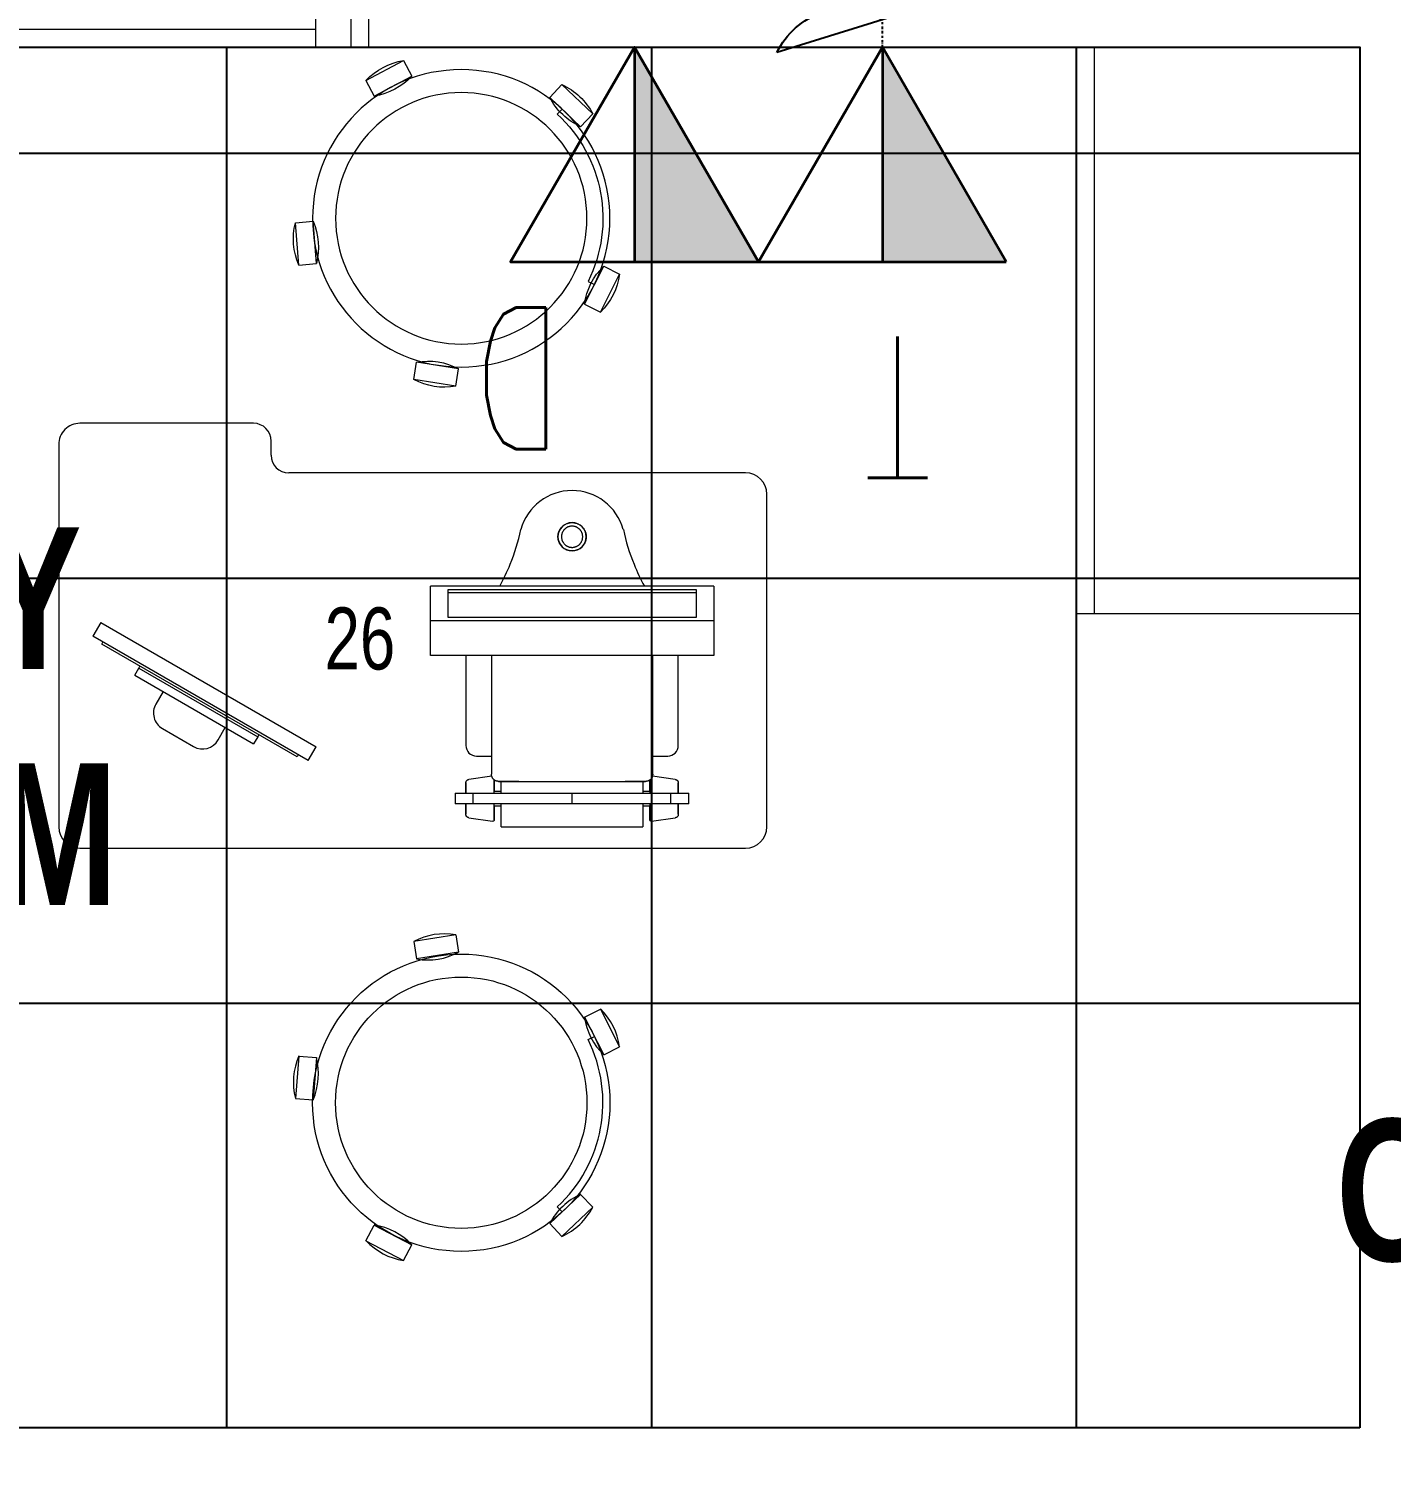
# Model space of a CAD drawing. Extents: x -560814 to 57327, y -29287 to 19916.
# Drawn here: x 18396 to 20320, y -4810 to -2784 of the extents above; entities that cross this region are included whole.
import ezdxf

# ---------------------------------------------------------------- set-up
doc = ezdxf.new("R2010")
doc.units = 0
doc.header["$LTSCALE"] = 0.25
doc.linetypes.add('DASHDOT', pattern=[25.4, 12.7, -6.35, 0, -6.35])
for name, color, linetype in [('0 @ 50', 7, 'Continuous'), ('01-First Floor$0$FALSE CEILING', 251, 'Continuous'), ('T-WIRE', 140, 'Continuous')]:
    doc.layers.add(name, color=color, linetype=linetype)
for name, color, linetype, lineweight in [('01-First Floor$0$72_EGR_BASE_TEXT', 252, 'Continuous', 5), ('01-First Floor$0$72_EGR_EQP_TAG', 142, 'Continuous', 5), ('01-First Floor$0$Aluminum', 251, 'Continuous', 5), ('01-First Floor$0$LOADING', 253, 'Continuous', 5), ('01-First Floor$0$TME-MEDICAL EQUIPMENT', 42, 'Continuous', 13), ('01-First Floor$0$Walls', 251, 'Continuous', 5), ('E-LITE-CLNG-CNDT', 6, 'DASHDOT', 35), ('T-DATA-CLNG-COND', 51, 'DASHDOT', 25), ('T-DATA-DEVC-TYPE', 2, 'Continuous', 25), ('T-DATA-WALL @ 100', 33, 'Continuous', 35)]:
    doc.layers.add(name, color=color, linetype=linetype, lineweight=lineweight)
doc.styles.add('01-First Floor$0$X3G_ENTITY_257CFD', font='swisscl.ttf', dxfattribs={"height": 200})
doc.styles.add('01-First Floor$0$X3G_ENTITY_9EC9', font='swisscl.ttf', dxfattribs={"height": 0.2})
doc.styles.add('DC_SIMPLEX', font='SIMPLEX.shx', dxfattribs={"width": 0.7})

# ---------------------------------------------------------------- blocks, each defined once
blk = doc.blocks.new('*U17')
blk.add_hatch(color=254).paths.add_polyline_path([(1.75, 3.031), (0, 3.031), (0, 0)])
blk.add_line((0, 0), (0, 3.031))
blk.add_lwpolyline([(1.75, 3.031), (0, 0), (-1.75, 3.031)], close=True)
at = {"layer": 'T-DATA-DEVC-TYPE', "style": 'DC_SIMPLEX', "width": 0.7, "flags": 8}
blk.add_attdef('DC_TYPE', (2.682, 5.634), '', height=2, rotation=360, dxfattribs=at)
blk = doc.blocks.new('*U16')
blk.add_hatch(color=254).paths.add_polyline_path([(1.75, 3.031), (0, 3.031), (0, 0)])
blk.add_line((0, 0), (0, 3.031))
blk.add_lwpolyline([(1.75, 3.031), (0, 0), (-1.75, 3.031)], close=True)
at = {"layer": 'T-DATA-DEVC-TYPE', "style": 'DC_SIMPLEX', "width": 0.7, "flags": 8}
blk.add_attdef('DC_TYPE', (2.682, 5.634), '', height=2, rotation=360, dxfattribs=at)
blk = doc.blocks.new('01-First Floor$0$ME18017-P')
at = {"layer": '01-First Floor$0$LOADING'}
for p, q in [((0.94, 0.53), (0, 0.53)), ((-0.03, 0.5), (-0.03, 0.03)), ((0.1327, 0.492), (0.0993, 0.4871)), ((0.345, 0.5), (0.145, 0.5)), ((0.145, 0.4675), (0.145, 0.5)), ((0.345, 0.5), (0.345, 0.4675)), ((0.3907, 0.4871), (0.3573, 0.492)), ((0.97, -0.04), (0.97, 0.5)), ((0.0801, 0.4675), (0.0801, 0.4525)), ((0.0801, 0.4675), (0.1055, 0.4675)), ((0.1055, 0.4675), (0.245, 0.4675)), ((0.1055, 0.4675), (0.1055, 0.4525)), ((0.145, 0.47), (0.135, 0.47)), ((0.245, 0.4675), (0.3845, 0.4675)), ((0.245, 0.4675), (0.245, 0.4525)), ((0.355, 0.47), (0.345, 0.47)), ((0.3845, 0.4675), (0.4099, 0.4675)), ((0.3845, 0.4675), (0.3845, 0.4525)), ((0.4099, 0.4525), (0.4099, 0.4675)), ((0.1055, 0.4525), (0.0801, 0.4525)), ((0.245, 0.4525), (0.1055, 0.4525)), ((0.135, 0.45), (0.145, 0.45)), ((0.145, 0.4357), (0.145, 0.4525)), ((0.3845, 0.4525), (0.245, 0.4525)), ((0.345, 0.4525), (0.345, 0.4357)), ((0.345, 0.45), (0.355, 0.45)), ((0.4099, 0.4525), (0.3845, 0.4525)), ((0.0993, 0.4329), (0.1316, 0.4281)), ((0.1312, 0.4257), (0.1312, 0.2579)), ((0.17, 0.4357), (0.17, 0.4358)), ((0.32, 0.4357), (0.32, 0.4358)), ((0.3584, 0.4281), (0.3907, 0.4329)), ((0.3588, 0.2579), (0.3588, 0.4257)), ((0.6176, 0.4063), (0.6065, 0.387)), ((0.6176, 0.4063), (0.9216, 0.2308)), ((0.095, 0.385), (0.095, 0.2579)), ((0.1312, 0.4), (0.11, 0.4)), ((0.38, 0.4), (0.3588, 0.4)), ((0.395, 0.2579), (0.395, 0.385)), ((0.9105, 0.2115), (0.6065, 0.387)), ((0.6317, 0.3982), (0.6333, 0.4009)), ((0.6333, 0.4009), (0.9091, 0.2417)), ((0.8235, 0.3611), (0.7795, 0.3865)), ((0.6872, 0.3698), (0.689, 0.3729)), ((0.689, 0.3729), (0.6947, 0.3828)), ((0.857, 0.2759), (0.689, 0.3729)), ((0.8627, 0.2858), (0.6947, 0.3828)), ((0.7448, 0.3772), (0.7347, 0.3597)), ((0.8227, 0.3089), (0.8328, 0.3264)), ((0.8627, 0.2858), (0.857, 0.2759)), ((0.857, 0.2759), (0.8552, 0.2728)), ((0.045, 0.2086), (0.045, 0.2579)), ((0.045, 0.2579), (0.445, 0.2579)), ((0.445, 0.2579), (0.445, 0.2086)), ((0.9091, 0.2417), (0.9075, 0.2389)), ((0.9105, 0.2115), (0.9216, 0.2308)), ((0.045, 0.1602), (0.045, 0.2086)), ((0.445, 0.2086), (0.045, 0.2086)), ((0.07, 0.1645), (0.07, 0.2043)), ((0.07, 0.2043), (0.42, 0.2043)), ((0.42, 0.2043), (0.42, 0.1645)), ((0.445, 0.2086), (0.445, 0.1602)), ((0.07, 0.1694), (0.42, 0.1694)), ((0.42, 0.1645), (0.07, 0.1645)), ((0.045, 0.1602), (0.445, 0.1602)), ((0, 0), (0.645, 0)), ((0.67, -0.025), (0.67, -0.045)), ((0.695, -0.07), (0.94, -0.07))]:
    blk.add_line(p, q, dxfattribs=at)
at = {"layer": '01-First Floor$0$LOADING', "flags": 128}
for points in [[(0.095, 0.4822), (0.095, 0.4824), (0.095, 0.4826), (0.095, 0.4828), (0.0951, 0.483), (0.0951, 0.4832), (0.0951, 0.4833), (0.0952, 0.4835), (0.0953, 0.4837), (0.0953, 0.4839), (0.0954, 0.4841), (0.0955, 0.4843), (0.0956, 0.4845), (0.0957, 0.4846), (0.0958, 0.4848), (0.0959, 0.485), (0.096, 0.4851), (0.0961, 0.4853), (0.0962, 0.4855), (0.0964, 0.4856), (0.0965, 0.4857), (0.0967, 0.4859), (0.0968, 0.486), (0.097, 0.4861), (0.0971, 0.4863), (0.0973, 0.4864), (0.0975, 0.4865), (0.0976, 0.4866), (0.0978, 0.4867), (0.098, 0.4867), (0.0982, 0.4868), (0.0984, 0.4869), (0.0986, 0.4869), (0.0988, 0.487), (0.099, 0.487), (0.0992, 0.4871), (0.0993, 0.4871)], [(0.1327, 0.492), (0.1328, 0.492), (0.1329, 0.4921), (0.1329, 0.4921), (0.133, 0.4921), (0.1331, 0.4921), (0.1332, 0.4921), (0.1333, 0.492), (0.1333, 0.492), (0.1334, 0.492), (0.1335, 0.492), (0.1336, 0.492), (0.1337, 0.4919), (0.1337, 0.4919), (0.1338, 0.4919), (0.1339, 0.4919), (0.1339, 0.4918), (0.134, 0.4918), (0.1341, 0.4917), (0.1342, 0.4917), (0.1342, 0.4916), (0.1343, 0.4916), (0.1343, 0.4915), (0.1344, 0.4915), (0.1345, 0.4914), (0.1345, 0.4914), (0.1346, 0.4913), (0.1346, 0.4913), (0.1347, 0.4912), (0.1347, 0.4911), (0.1347, 0.491), (0.1348, 0.491), (0.1348, 0.4909), (0.1348, 0.4908), (0.1349, 0.4908), (0.1349, 0.4907), (0.1349, 0.4906), (0.1349, 0.4905), (0.135, 0.4905), (0.135, 0.4904), (0.135, 0.4903), (0.135, 0.4902), (0.135, 0.4901), (0.135, 0.4901)], [(0.135, 0.4675), (0.135, 0.4683), (0.135, 0.4695), (0.135, 0.4706), (0.135, 0.4717), (0.135, 0.4728), (0.135, 0.4739), (0.135, 0.4749), (0.135, 0.476), (0.135, 0.477), (0.135, 0.478), (0.135, 0.4789), (0.135, 0.4798), (0.135, 0.4807), (0.135, 0.4816), (0.135, 0.4824), (0.135, 0.4832), (0.135, 0.4839), (0.135, 0.4846), (0.135, 0.4853), (0.135, 0.4859), (0.135, 0.4865), (0.135, 0.4871), (0.135, 0.4876), (0.135, 0.488), (0.135, 0.4884), (0.135, 0.4888), (0.135, 0.4891), (0.135, 0.4894), (0.135, 0.4896), (0.135, 0.4898), (0.135, 0.4899), (0.135, 0.49), (0.135, 0.4901), (0.135, 0.4901)], [(0.135, 0.4901), (0.135, 0.49), (0.135, 0.49), (0.135, 0.4898), (0.135, 0.4897), (0.135, 0.4895), (0.135, 0.4892), (0.135, 0.4889), (0.135, 0.4885), (0.135, 0.4881), (0.135, 0.4877), (0.135, 0.4872), (0.135, 0.4867), (0.135, 0.4861), (0.135, 0.4855), (0.135, 0.4848), (0.135, 0.4841), (0.135, 0.4834), (0.135, 0.4826), (0.135, 0.4818), (0.135, 0.4809), (0.135, 0.4801), (0.135, 0.4792), (0.135, 0.4782), (0.135, 0.4772), (0.135, 0.4762), (0.135, 0.4752), (0.135, 0.4742), (0.135, 0.4731), (0.135, 0.472), (0.135, 0.4709), (0.135, 0.47)], [(0.355, 0.4901), (0.355, 0.4901), (0.355, 0.4902), (0.355, 0.4903), (0.355, 0.4904), (0.355, 0.4905), (0.3551, 0.4905), (0.3551, 0.4906), (0.3551, 0.4907), (0.3551, 0.4908), (0.3552, 0.4908), (0.3552, 0.4909), (0.3552, 0.491), (0.3553, 0.4911), (0.3553, 0.4911), (0.3553, 0.4912), (0.3554, 0.4913), (0.3554, 0.4913), (0.3555, 0.4914), (0.3556, 0.4914), (0.3556, 0.4915), (0.3557, 0.4915), (0.3557, 0.4916), (0.3558, 0.4917), (0.3559, 0.4917), (0.3559, 0.4917), (0.356, 0.4918), (0.3561, 0.4918), (0.3561, 0.4919), (0.3562, 0.4919), (0.3563, 0.4919), (0.3564, 0.492), (0.3564, 0.492), (0.3565, 0.492), (0.3566, 0.492), (0.3567, 0.492), (0.3567, 0.492), (0.3568, 0.4921), (0.3569, 0.4921), (0.357, 0.4921), (0.3571, 0.4921), (0.3571, 0.4921), (0.3572, 0.492), (0.3573, 0.492)], [(0.355, 0.47), (0.355, 0.4706), (0.355, 0.4717), (0.355, 0.4728), (0.355, 0.4739), (0.355, 0.4749), (0.355, 0.476), (0.355, 0.477), (0.355, 0.478), (0.355, 0.4789), (0.355, 0.4798), (0.355, 0.4807), (0.355, 0.4816), (0.355, 0.4824), (0.355, 0.4832), (0.355, 0.4839), (0.355, 0.4846), (0.355, 0.4853), (0.355, 0.4859), (0.355, 0.4865), (0.355, 0.4871), (0.355, 0.4876), (0.355, 0.488), (0.355, 0.4884), (0.355, 0.4888), (0.355, 0.4891), (0.355, 0.4894), (0.355, 0.4896), (0.355, 0.4898), (0.355, 0.4899), (0.355, 0.49), (0.355, 0.4901), (0.355, 0.4901)], [(0.355, 0.4901), (0.355, 0.49), (0.355, 0.49), (0.355, 0.4898), (0.355, 0.4897), (0.355, 0.4895), (0.355, 0.4892), (0.355, 0.4889), (0.355, 0.4885), (0.355, 0.4881), (0.355, 0.4877), (0.355, 0.4872), (0.355, 0.4867), (0.355, 0.4861), (0.355, 0.4855), (0.355, 0.4848), (0.355, 0.4841), (0.355, 0.4834), (0.355, 0.4826), (0.355, 0.4818), (0.355, 0.4809), (0.355, 0.4801), (0.355, 0.4792), (0.355, 0.4782), (0.355, 0.4772), (0.355, 0.4762), (0.355, 0.4752), (0.355, 0.4742), (0.355, 0.4731), (0.355, 0.472), (0.355, 0.4709), (0.355, 0.4698), (0.355, 0.4686), (0.355, 0.4675)], [(0.3907, 0.4871), (0.3909, 0.4871), (0.3911, 0.487), (0.3913, 0.487), (0.3915, 0.4869), (0.3917, 0.4869), (0.3919, 0.4868), (0.3921, 0.4867), (0.3922, 0.4866), (0.3924, 0.4865), (0.3926, 0.4864), (0.3928, 0.4863), (0.3929, 0.4862), (0.3931, 0.4861), (0.3932, 0.486), (0.3934, 0.4858), (0.3935, 0.4857), (0.3937, 0.4855), (0.3938, 0.4854), (0.3939, 0.4852), (0.3941, 0.4851), (0.3942, 0.4849), (0.3943, 0.4847), (0.3944, 0.4846), (0.3945, 0.4844), (0.3946, 0.4842), (0.3946, 0.484), (0.3947, 0.4838), (0.3948, 0.4837), (0.3948, 0.4835), (0.3949, 0.4833), (0.3949, 0.4831), (0.3949, 0.4829), (0.395, 0.4827), (0.395, 0.4825), (0.395, 0.4823), (0.395, 0.4822)], [(0.095, 0.4675), (0.095, 0.4678), (0.095, 0.4686), (0.095, 0.4694), (0.095, 0.4702), (0.095, 0.471), (0.095, 0.4718), (0.095, 0.4725), (0.095, 0.4732), (0.095, 0.4739), (0.095, 0.4746), (0.095, 0.4753), (0.095, 0.4759), (0.095, 0.4765), (0.095, 0.4771), (0.095, 0.4776), (0.095, 0.4782), (0.095, 0.4786), (0.095, 0.4791), (0.095, 0.4795), (0.095, 0.4799), (0.095, 0.4803), (0.095, 0.4807), (0.095, 0.481), (0.095, 0.4812), (0.095, 0.4815), (0.095, 0.4817), (0.095, 0.4818), (0.095, 0.482), (0.095, 0.4821), (0.095, 0.4821), (0.095, 0.4822), (0.095, 0.4822)], [(0.095, 0.4822), (0.095, 0.4821), (0.095, 0.4821), (0.095, 0.482), (0.095, 0.4819), (0.095, 0.4817), (0.095, 0.4815), (0.095, 0.4813), (0.095, 0.481), (0.095, 0.4807), (0.095, 0.4804), (0.095, 0.48), (0.095, 0.4797), (0.095, 0.4792), (0.095, 0.4788), (0.095, 0.4783), (0.095, 0.4778), (0.095, 0.4772), (0.095, 0.4767), (0.095, 0.4761), (0.095, 0.4754), (0.095, 0.4748), (0.095, 0.4741), (0.095, 0.4734), (0.095, 0.4727), (0.095, 0.472), (0.095, 0.4712), (0.095, 0.4704), (0.095, 0.4697), (0.095, 0.4688), (0.095, 0.468), (0.095, 0.4675)], [(0.395, 0.4675), (0.395, 0.4678), (0.395, 0.4686), (0.395, 0.4694), (0.395, 0.4702), (0.395, 0.471), (0.395, 0.4718), (0.395, 0.4725), (0.395, 0.4732), (0.395, 0.4739), (0.395, 0.4746), (0.395, 0.4753), (0.395, 0.4759), (0.395, 0.4765), (0.395, 0.4771), (0.395, 0.4776), (0.395, 0.4782), (0.395, 0.4786), (0.395, 0.4791), (0.395, 0.4795), (0.395, 0.4799), (0.395, 0.4803), (0.395, 0.4807), (0.395, 0.481), (0.395, 0.4812), (0.395, 0.4815), (0.395, 0.4817), (0.395, 0.4818), (0.395, 0.482), (0.395, 0.4821), (0.395, 0.4821), (0.395, 0.4822), (0.395, 0.4822)], [(0.395, 0.4822), (0.395, 0.4821), (0.395, 0.4821), (0.395, 0.482), (0.395, 0.4819), (0.395, 0.4817), (0.395, 0.4815), (0.395, 0.4813), (0.395, 0.481), (0.395, 0.4807), (0.395, 0.4804), (0.395, 0.48), (0.395, 0.4797), (0.395, 0.4792), (0.395, 0.4788), (0.395, 0.4783), (0.395, 0.4778), (0.395, 0.4772), (0.395, 0.4767), (0.395, 0.4761), (0.395, 0.4754), (0.395, 0.4748), (0.395, 0.4741), (0.395, 0.4734), (0.395, 0.4727), (0.395, 0.472), (0.395, 0.4712), (0.395, 0.4704), (0.395, 0.4697), (0.395, 0.4688), (0.395, 0.468), (0.395, 0.4675)], [(0.095, 0.4525), (0.095, 0.4522), (0.095, 0.4514), (0.095, 0.4506), (0.095, 0.4498), (0.095, 0.449), (0.095, 0.4482), (0.095, 0.4475), (0.095, 0.4468), (0.095, 0.4461), (0.095, 0.4454), (0.095, 0.4447), (0.095, 0.4441), (0.095, 0.4435), (0.095, 0.4429), (0.095, 0.4424), (0.095, 0.4418), (0.095, 0.4414), (0.095, 0.4409), (0.095, 0.4405), (0.095, 0.4401), (0.095, 0.4397), (0.095, 0.4393), (0.095, 0.439), (0.095, 0.4388), (0.095, 0.4385), (0.095, 0.4383), (0.095, 0.4382), (0.095, 0.438), (0.095, 0.4379), (0.095, 0.4379), (0.095, 0.4378), (0.095, 0.4378)], [(0.095, 0.4378), (0.095, 0.4379), (0.095, 0.4379), (0.095, 0.438), (0.095, 0.4381), (0.095, 0.4383), (0.095, 0.4385), (0.095, 0.4387), (0.095, 0.439), (0.095, 0.4393), (0.095, 0.4396), (0.095, 0.44), (0.095, 0.4403), (0.095, 0.4408), (0.095, 0.4412), (0.095, 0.4417), (0.095, 0.4422), (0.095, 0.4428), (0.095, 0.4433), (0.095, 0.4439), (0.095, 0.4446), (0.095, 0.4452), (0.095, 0.4459), (0.095, 0.4466), (0.095, 0.4473), (0.095, 0.448), (0.095, 0.4488), (0.095, 0.4496), (0.095, 0.4503), (0.095, 0.4512), (0.095, 0.452), (0.095, 0.4525)], [(0.135, 0.4335), (0.135, 0.4339), (0.135, 0.4345), (0.135, 0.4352), (0.135, 0.4359), (0.135, 0.4366), (0.135, 0.4374), (0.135, 0.4382), (0.135, 0.4391), (0.135, 0.4399), (0.135, 0.4408), (0.135, 0.4418), (0.135, 0.4428), (0.135, 0.4438), (0.135, 0.4448), (0.135, 0.4458), (0.135, 0.4469), (0.135, 0.448), (0.135, 0.4491), (0.135, 0.4502), (0.135, 0.4514), (0.135, 0.4525)], [(0.135, 0.45), (0.135, 0.4494), (0.135, 0.4483), (0.135, 0.4472), (0.135, 0.4461), (0.135, 0.4451), (0.135, 0.444), (0.135, 0.443), (0.135, 0.442), (0.135, 0.4411), (0.135, 0.4402), (0.135, 0.4393), (0.135, 0.4384), (0.135, 0.4376), (0.135, 0.4368), (0.135, 0.4361), (0.135, 0.4354), (0.135, 0.4347), (0.135, 0.4341), (0.135, 0.4335)], [(0.355, 0.4525), (0.355, 0.4517), (0.355, 0.4505), (0.355, 0.4494), (0.355, 0.4483), (0.355, 0.4472), (0.355, 0.4461), (0.355, 0.4451), (0.355, 0.444), (0.355, 0.443), (0.355, 0.442), (0.355, 0.4411), (0.355, 0.4402), (0.355, 0.4393), (0.355, 0.4384), (0.355, 0.4376), (0.355, 0.4368), (0.355, 0.4361), (0.355, 0.4354), (0.355, 0.4347), (0.355, 0.4341), (0.355, 0.4335)], [(0.355, 0.4335), (0.355, 0.4339), (0.355, 0.4345), (0.355, 0.4352), (0.355, 0.4359), (0.355, 0.4366), (0.355, 0.4374), (0.355, 0.4382), (0.355, 0.4391), (0.355, 0.4399), (0.355, 0.4408), (0.355, 0.4418), (0.355, 0.4428), (0.355, 0.4438), (0.355, 0.4448), (0.355, 0.4458), (0.355, 0.4469), (0.355, 0.448), (0.355, 0.4491), (0.355, 0.45)], [(0.395, 0.4525), (0.395, 0.4522), (0.395, 0.4514), (0.395, 0.4506), (0.395, 0.4498), (0.395, 0.449), (0.395, 0.4482), (0.395, 0.4475), (0.395, 0.4468), (0.395, 0.4461), (0.395, 0.4454), (0.395, 0.4447), (0.395, 0.4441), (0.395, 0.4435), (0.395, 0.4429), (0.395, 0.4424), (0.395, 0.4418), (0.395, 0.4414), (0.395, 0.4409), (0.395, 0.4405), (0.395, 0.4401), (0.395, 0.4397), (0.395, 0.4393), (0.395, 0.439), (0.395, 0.4388), (0.395, 0.4385), (0.395, 0.4383), (0.395, 0.4382), (0.395, 0.438), (0.395, 0.4379), (0.395, 0.4379), (0.395, 0.4378), (0.395, 0.4378)], [(0.395, 0.4378), (0.395, 0.4379), (0.395, 0.4379), (0.395, 0.438), (0.395, 0.4381), (0.395, 0.4383), (0.395, 0.4385), (0.395, 0.4387), (0.395, 0.439), (0.395, 0.4393), (0.395, 0.4396), (0.395, 0.44), (0.395, 0.4403), (0.395, 0.4408), (0.395, 0.4412), (0.395, 0.4417), (0.395, 0.4422), (0.395, 0.4428), (0.395, 0.4433), (0.395, 0.4439), (0.395, 0.4446), (0.395, 0.4452), (0.395, 0.4459), (0.395, 0.4466), (0.395, 0.4473), (0.395, 0.448), (0.395, 0.4488), (0.395, 0.4496), (0.395, 0.4503), (0.395, 0.4512), (0.395, 0.452), (0.395, 0.4525)], [(0.0993, 0.4329), (0.0991, 0.4329), (0.0989, 0.433), (0.0987, 0.433), (0.0985, 0.4331), (0.0983, 0.4331), (0.0981, 0.4332), (0.0979, 0.4333), (0.0978, 0.4334), (0.0976, 0.4335), (0.0974, 0.4336), (0.0972, 0.4337), (0.0971, 0.4338), (0.0969, 0.4339), (0.0968, 0.434), (0.0966, 0.4342), (0.0965, 0.4343), (0.0963, 0.4345), (0.0962, 0.4346), (0.0961, 0.4348), (0.0959, 0.4349), (0.0958, 0.4351), (0.0957, 0.4353), (0.0956, 0.4354), (0.0955, 0.4356), (0.0954, 0.4358), (0.0954, 0.436), (0.0953, 0.4362), (0.0952, 0.4363), (0.0952, 0.4365), (0.0951, 0.4367), (0.0951, 0.4369), (0.0951, 0.4371), (0.095, 0.4373), (0.095, 0.4375), (0.095, 0.4377), (0.095, 0.4378)], [(0.1312, 0.4257), (0.1312, 0.4261), (0.1312, 0.4265), (0.1313, 0.4269), (0.1313, 0.4273), (0.1314, 0.4277), (0.1315, 0.4281), (0.1316, 0.4285), (0.1317, 0.4288), (0.1318, 0.4292), (0.132, 0.4296), (0.1321, 0.43), (0.1323, 0.4303), (0.1325, 0.4307), (0.1327, 0.431), (0.1329, 0.4313), (0.1332, 0.4317), (0.1334, 0.432), (0.1337, 0.4323), (0.1339, 0.4326), (0.1342, 0.4329), (0.1345, 0.4331), (0.1348, 0.4334), (0.1351, 0.4337), (0.1354, 0.4339), (0.1358, 0.4341), (0.1361, 0.4343), (0.1365, 0.4345), (0.1368, 0.4347), (0.1372, 0.4349), (0.1376, 0.435), (0.1379, 0.4352), (0.1383, 0.4353), (0.1387, 0.4354), (0.1391, 0.4355), (0.1395, 0.4356), (0.1399, 0.4356), (0.1403, 0.4357), (0.1407, 0.4357), (0.1411, 0.4357), (0.1412, 0.4357)], [(0.245, 0.4357), (0.2408, 0.4357), (0.2367, 0.4357), (0.2326, 0.4357), (0.2285, 0.4357), (0.2244, 0.4357), (0.2203, 0.4357), (0.2163, 0.4357), (0.2123, 0.4357), (0.2084, 0.4357), (0.2046, 0.4357), (0.2008, 0.4357), (0.1971, 0.4357), (0.1934, 0.4357), (0.1899, 0.4357), (0.1864, 0.4357), (0.183, 0.4357), (0.1797, 0.4357), (0.1765, 0.4357), (0.1735, 0.4357), (0.1705, 0.4357), (0.1677, 0.4357), (0.165, 0.4357), (0.1624, 0.4357), (0.16, 0.4357), (0.1576, 0.4357), (0.1555, 0.4357), (0.1534, 0.4357), (0.1516, 0.4357), (0.1498, 0.4357), (0.1482, 0.4357), (0.1468, 0.4357), (0.1455, 0.4357), (0.1444, 0.4357), (0.1435, 0.4357), (0.1427, 0.4357), (0.1421, 0.4357), (0.1416, 0.4357), (0.1413, 0.4357), (0.1412, 0.4357), (0.1412, 0.4357)], [(0.1412, 0.4357), (0.1413, 0.4357), (0.1415, 0.4357), (0.1419, 0.4357), (0.1425, 0.4357), (0.1433, 0.4357), (0.1442, 0.4357), (0.1452, 0.4357), (0.1465, 0.4357), (0.1478, 0.4357), (0.1494, 0.4357), (0.1511, 0.4357), (0.1529, 0.4357), (0.1549, 0.4357), (0.157, 0.4357), (0.1593, 0.4357), (0.1617, 0.4357), (0.1643, 0.4357), (0.1669, 0.4357), (0.1697, 0.4357), (0.17, 0.4357)], [(0.3488, 0.4357), (0.3487, 0.4357), (0.3485, 0.4357), (0.3481, 0.4357), (0.3475, 0.4357), (0.3467, 0.4357), (0.3458, 0.4357), (0.3448, 0.4357), (0.3435, 0.4357), (0.3422, 0.4357), (0.3406, 0.4357), (0.3389, 0.4357), (0.3371, 0.4357), (0.3351, 0.4357), (0.333, 0.4357), (0.3307, 0.4357), (0.3283, 0.4357), (0.3257, 0.4357), (0.3231, 0.4357), (0.3203, 0.4357), (0.3173, 0.4357), (0.3143, 0.4357), (0.3111, 0.4357), (0.3079, 0.4357), (0.3045, 0.4357), (0.3011, 0.4357), (0.2976, 0.4357), (0.2939, 0.4357), (0.2902, 0.4357), (0.2865, 0.4357), (0.2826, 0.4357), (0.2787, 0.4357), (0.2748, 0.4357), (0.2708, 0.4357), (0.2667, 0.4357), (0.2626, 0.4357), (0.2585, 0.4357), (0.2544, 0.4357), (0.2503, 0.4357), (0.2461, 0.4357), (0.245, 0.4357)], [(0.32, 0.4357), (0.3223, 0.4357), (0.325, 0.4357), (0.3276, 0.4357), (0.33, 0.4357), (0.3324, 0.4357), (0.3345, 0.4357), (0.3366, 0.4357), (0.3384, 0.4357), (0.3402, 0.4357), (0.3418, 0.4357), (0.3432, 0.4357), (0.3445, 0.4357), (0.3456, 0.4357), (0.3465, 0.4357), (0.3473, 0.4357), (0.3479, 0.4357), (0.3484, 0.4357), (0.3487, 0.4357), (0.3488, 0.4357), (0.3488, 0.4357)], [(0.3488, 0.4357), (0.3492, 0.4357), (0.3496, 0.4357), (0.35, 0.4356), (0.3504, 0.4356), (0.3508, 0.4355), (0.3512, 0.4354), (0.3516, 0.4353), (0.352, 0.4352), (0.3523, 0.4351), (0.3527, 0.4349), (0.3531, 0.4347), (0.3534, 0.4346), (0.3538, 0.4344), (0.3541, 0.4342), (0.3545, 0.434), (0.3548, 0.4337), (0.3551, 0.4335), (0.3554, 0.4332), (0.3557, 0.4329), (0.356, 0.4327), (0.3563, 0.4324), (0.3565, 0.4321), (0.3568, 0.4318), (0.357, 0.4314), (0.3572, 0.4311), (0.3574, 0.4308), (0.3576, 0.4304), (0.3578, 0.4301), (0.358, 0.4297), (0.3581, 0.4293), (0.3583, 0.4289), (0.3584, 0.4286), (0.3585, 0.4282), (0.3586, 0.4278), (0.3587, 0.4274), (0.3587, 0.427), (0.3588, 0.4266), (0.3588, 0.4262), (0.3588, 0.4258), (0.3588, 0.4257)], [(0.395, 0.4378), (0.395, 0.4376), (0.395, 0.4374), (0.395, 0.4372), (0.3949, 0.437), (0.3949, 0.4368), (0.3949, 0.4367), (0.3948, 0.4365), (0.3947, 0.4363), (0.3947, 0.4361), (0.3946, 0.4359), (0.3945, 0.4357), (0.3944, 0.4355), (0.3943, 0.4354), (0.3942, 0.4352), (0.3941, 0.435), (0.394, 0.4349), (0.3939, 0.4347), (0.3938, 0.4345), (0.3936, 0.4344), (0.3935, 0.4343), (0.3933, 0.4341), (0.3932, 0.434), (0.393, 0.4339), (0.3929, 0.4337), (0.3927, 0.4336), (0.3925, 0.4335), (0.3924, 0.4334), (0.3922, 0.4333), (0.392, 0.4333), (0.3918, 0.4332), (0.3916, 0.4331), (0.3914, 0.4331), (0.3912, 0.433), (0.391, 0.433), (0.3908, 0.4329), (0.3907, 0.4329)], [(0.245, 0.0702), (0.2442, 0.0702), (0.2434, 0.0703), (0.2426, 0.0704), (0.2418, 0.0705), (0.241, 0.0706), (0.2402, 0.0708), (0.2395, 0.071), (0.2387, 0.0712), (0.238, 0.0715), (0.2372, 0.0718), (0.2365, 0.0721), (0.2358, 0.0725), (0.2351, 0.0729), (0.2344, 0.0733), (0.2337, 0.0737), (0.2331, 0.0742), (0.2324, 0.0747), (0.2318, 0.0752), (0.2312, 0.0757), (0.2307, 0.0763), (0.2301, 0.0769), (0.2296, 0.0775), (0.2291, 0.0781), (0.2286, 0.0787), (0.2282, 0.0794), (0.2278, 0.0801), (0.2274, 0.0808), (0.227, 0.0815), (0.2267, 0.0822), (0.2264, 0.083), (0.2261, 0.0837), (0.2258, 0.0845), (0.2256, 0.0852), (0.2254, 0.086), (0.2253, 0.0868), (0.2252, 0.0876), (0.2251, 0.0884), (0.225, 0.0892), (0.225, 0.09), (0.225, 0.0908), (0.225, 0.0916), (0.2251, 0.0924), (0.2252, 0.0932), (0.2254, 0.094), (0.2255, 0.0948), (0.2257, 0.0955), (0.2259, 0.0963), (0.2262, 0.0971), (0.2265, 0.0978), (0.2268, 0.0985), (0.2272, 0.0993), (0.2275, 0.1), (0.2279, 0.1006), (0.2284, 0.1013), (0.2288, 0.102), (0.2293, 0.1026), (0.2298, 0.1032), (0.2304, 0.1038), (0.2309, 0.1044), (0.2315, 0.105), (0.2321, 0.1055), (0.2327, 0.106), (0.2334, 0.1065), (0.234, 0.1069), (0.2347, 0.1073), (0.2354, 0.1077), (0.2361, 0.1081), (0.2368, 0.1085), (0.2376, 0.1088), (0.2383, 0.1091), (0.2391, 0.1093), (0.2398, 0.1095), (0.2406, 0.1097), (0.2414, 0.1099), (0.2422, 0.11), (0.243, 0.1101), (0.2438, 0.1102), (0.2446, 0.1102), (0.245, 0.1102)], [(0.245, 0.1052), (0.2444, 0.1052), (0.2438, 0.1052), (0.2432, 0.1051), (0.2426, 0.105), (0.242, 0.1049), (0.2414, 0.1048), (0.2409, 0.1046), (0.2403, 0.1044), (0.2397, 0.1042), (0.2392, 0.104), (0.2386, 0.1038), (0.2381, 0.1035), (0.2375, 0.1032), (0.237, 0.1029), (0.2365, 0.1026), (0.236, 0.1022), (0.2356, 0.1019), (0.2351, 0.1015), (0.2347, 0.1011), (0.2342, 0.1007), (0.2338, 0.1002), (0.2334, 0.0998), (0.2331, 0.0993), (0.2327, 0.0988), (0.2324, 0.0983), (0.2321, 0.0978), (0.2318, 0.0973), (0.2315, 0.0967), (0.2312, 0.0962), (0.231, 0.0956), (0.2308, 0.0951), (0.2306, 0.0945), (0.2305, 0.0939), (0.2303, 0.0933), (0.2302, 0.0928), (0.2301, 0.0922), (0.2301, 0.0916), (0.23, 0.091), (0.23, 0.0904), (0.23, 0.0898), (0.23, 0.0892), (0.2301, 0.0886), (0.2302, 0.088), (0.2303, 0.0874), (0.2304, 0.0868), (0.2305, 0.0862), (0.2307, 0.0856), (0.2309, 0.0851), (0.2311, 0.0845), (0.2314, 0.084), (0.2316, 0.0834), (0.2319, 0.0829), (0.2322, 0.0824), (0.2325, 0.0819), (0.2329, 0.0814), (0.2332, 0.0809), (0.2336, 0.0804), (0.234, 0.08), (0.2344, 0.0796), (0.2349, 0.0791), (0.2353, 0.0788), (0.2358, 0.0784), (0.2363, 0.078), (0.2368, 0.0777), (0.2373, 0.0774), (0.2378, 0.0771), (0.2383, 0.0768), (0.2389, 0.0765), (0.2394, 0.0763), (0.24, 0.0761), (0.2405, 0.0759), (0.2411, 0.0757), (0.2417, 0.0756), (0.2423, 0.0755), (0.2429, 0.0754), (0.2435, 0.0753), (0.2441, 0.0752), (0.2447, 0.0752), (0.245, 0.0752)], [(0.245, 0.1102), (0.2458, 0.1102), (0.2466, 0.1101), (0.2474, 0.1101), (0.2482, 0.11), (0.249, 0.1098), (0.2498, 0.1096), (0.2505, 0.1094), (0.2513, 0.1092), (0.252, 0.1089), (0.2528, 0.1086), (0.2535, 0.1083), (0.2542, 0.1079), (0.2549, 0.1076), (0.2556, 0.1072), (0.2563, 0.1067), (0.2569, 0.1063), (0.2576, 0.1058), (0.2582, 0.1052), (0.2588, 0.1047), (0.2593, 0.1041), (0.2599, 0.1036), (0.2604, 0.103), (0.2609, 0.1023), (0.2614, 0.1017), (0.2618, 0.101), (0.2622, 0.1003), (0.2626, 0.0996), (0.263, 0.0989), (0.2633, 0.0982), (0.2636, 0.0975), (0.2639, 0.0967), (0.2642, 0.0959), (0.2644, 0.0952), (0.2646, 0.0944), (0.2647, 0.0936), (0.2648, 0.0928), (0.2649, 0.092), (0.265, 0.0912), (0.265, 0.0904), (0.265, 0.0896), (0.265, 0.0888), (0.2649, 0.088), (0.2648, 0.0872), (0.2646, 0.0864), (0.2645, 0.0857), (0.2643, 0.0849), (0.2641, 0.0841), (0.2638, 0.0834), (0.2635, 0.0826), (0.2632, 0.0819), (0.2628, 0.0812), (0.2625, 0.0805), (0.2621, 0.0798), (0.2616, 0.0791), (0.2612, 0.0784), (0.2607, 0.0778), (0.2602, 0.0772), (0.2596, 0.0766), (0.2591, 0.076), (0.2585, 0.0755), (0.2579, 0.0749), (0.2573, 0.0744), (0.2566, 0.0739), (0.256, 0.0735), (0.2553, 0.0731), (0.2546, 0.0727), (0.2539, 0.0723), (0.2532, 0.072), (0.2524, 0.0716), (0.2517, 0.0714), (0.2509, 0.0711), (0.2502, 0.0709), (0.2494, 0.0707), (0.2486, 0.0705), (0.2478, 0.0704), (0.247, 0.0703), (0.2462, 0.0702), (0.2454, 0.0702), (0.245, 0.0702)], [(0.245, 0.0752), (0.2456, 0.0752), (0.2462, 0.0753), (0.2468, 0.0753), (0.2474, 0.0754), (0.248, 0.0755), (0.2486, 0.0756), (0.2491, 0.0758), (0.2497, 0.076), (0.2503, 0.0762), (0.2508, 0.0764), (0.2514, 0.0766), (0.2519, 0.0769), (0.2525, 0.0772), (0.253, 0.0775), (0.2535, 0.0778), (0.254, 0.0782), (0.2544, 0.0785), (0.2549, 0.0789), (0.2553, 0.0793), (0.2558, 0.0798), (0.2562, 0.0802), (0.2566, 0.0807), (0.2569, 0.0811), (0.2573, 0.0816), (0.2576, 0.0821), (0.2579, 0.0826), (0.2582, 0.0831), (0.2585, 0.0837), (0.2588, 0.0842), (0.259, 0.0848), (0.2592, 0.0853), (0.2594, 0.0859), (0.2595, 0.0865), (0.2597, 0.0871), (0.2598, 0.0877), (0.2599, 0.0883), (0.2599, 0.0888), (0.26, 0.0894), (0.26, 0.09), (0.26, 0.0906), (0.26, 0.0912), (0.2599, 0.0918), (0.2598, 0.0924), (0.2597, 0.093), (0.2596, 0.0936), (0.2595, 0.0942), (0.2593, 0.0948), (0.2591, 0.0953), (0.2589, 0.0959), (0.2586, 0.0965), (0.2584, 0.097), (0.2581, 0.0975), (0.2578, 0.098), (0.2575, 0.0985), (0.2571, 0.099), (0.2568, 0.0995), (0.2564, 0.1), (0.256, 0.1004), (0.2556, 0.1009), (0.2551, 0.1013), (0.2547, 0.1017), (0.2542, 0.102), (0.2537, 0.1024), (0.2532, 0.1027), (0.2527, 0.1031), (0.2522, 0.1034), (0.2517, 0.1036), (0.2511, 0.1039), (0.2506, 0.1041), (0.25, 0.1043), (0.2495, 0.1045), (0.2489, 0.1047), (0.2483, 0.1048), (0.2477, 0.105), (0.2471, 0.1051), (0.2465, 0.1051), (0.2459, 0.1052), (0.2453, 0.1052), (0.245, 0.1052)]]:
    blk.add_lwpolyline(points, dxfattribs=at)
at = {"layer": '01-First Floor$0$LOADING'}
for centre, radius, start, end in [((0, 0.5), 0.03, 90, 180), ((0.94, 0.5), 0.03, 0, 90), ((0.11, 0.385), 0.015, 90, 180), ((0.38, 0.385), 0.015, 0, 90), ((0.7668, 0.3645), 0.0254, 60, 150), ((0.8108, 0.3391), 0.0254, 330, 60), ((-0.1266, 0.0147), 0.3063, 21.9154, 28.3612), ((0.6166, 0.0147), 0.3063, 151.6388, 158.0846), ((-0.1266, 0.0147), 0.3063, 12.3274, 21.9154), ((0.6166, 0.0147), 0.3063, 158.0846, 167.6726), ((0.245, 0.0902), 0.02, 90, 270), ((0.245, 0.0902), 0.02, 270, 90), ((0.245, 0.1), 0.075, 195.4176, 344.5824), ((0, 0.03), 0.03, 180, 270), ((0.645, -0.025), 0.025, 0, 90), ((0.94, -0.04), 0.03, 270, 0), ((0.695, -0.045), 0.025, 180, 270)]:
    blk.add_arc(centre, radius, start, end, dxfattribs=at)
blk = doc.blocks.new('01-First Floor$0$GF21027-P')
at = {"layer": '01-First Floor$0$LOADING'}
for p, q in [((0.4, 0.4), (-0.4, 0.4)), ((-0.4, 0.4), (-0.4, 0)), ((0.4, 0), (0.4, 0.4)), ((-0.4, 0.025), (0.4, 0.025)), ((-0.4, 0), (0.4, 0))]:
    blk.add_line(p, q, dxfattribs=at)
blk = doc.blocks.new('01-First Floor$0$HF10037B-P')
at = {"layer": '01-First Floor$0$LOADING'}
for p, q in [((0.2459, 0.134), (0.1859, 0.134)), ((0.1859, 0.134), (0.1859, 0.109)), ((0.2459, 0.134), (0.2459, 0.109)), ((0.2459, 0.109), (0.1859, 0.109)), ((0, 0), (-0.0142, -0.0583)), ((0, 0), (0.0243, -0.0059)), ((0.0243, -0.0059), (0.01, -0.0642)), ((0.4071, -0.0094), (0.431, -0.0018)), ((0.4071, -0.0094), (0.4255, -0.0665)), ((0.431, -0.0018), (0.4493, -0.0589)), ((0.4069, -0.0417), (0.4165, -0.0387)), ((-0.0142, -0.0583), (0.01, -0.0642)), ((0.4255, -0.0665), (0.4493, -0.0589)), ((0.0524, -0.2725), (0.0674, -0.2525)), ((0.0674, -0.2525), (0.1154, -0.2885)), ((0.3125, -0.2897), (0.362, -0.2558)), ((0.3761, -0.2764), (0.362, -0.2558)), ((0.0524, -0.2725), (0.1004, -0.3085)), ((0.3266, -0.3103), (0.3761, -0.2764)), ((0.3267, -0.268), (0.3323, -0.2763)), ((0.1004, -0.3085), (0.1154, -0.2885)), ((0.3266, -0.3103), (0.3125, -0.2897))]:
    blk.add_line(p, q, dxfattribs=at)
for radius in [0.21, 0.1775]:
    blk.add_circle((0.2161, -0.1014), radius, dxfattribs=at)
for centre, radius, start, end in [((0.2159, 0.0465), 0.0925, 71.0754, 108.9246), ((0.2159, 0.1965), 0.0925, 251.0754, 288.9246), ((0.0779, -0.0499), 0.0925, 147.3419, 185.1912), ((-0.0678, -0.0143), 0.0925, 327.3419, 5.1912), ((0.4996, -0.0113), 0.0925, 178.8412, 216.6904), ((0.3568, -0.057), 0.0925, 358.8412, 36.6904), ((0.2161, -0.1014), 0.2, 303.6037, 17.3657), ((0.0389, -0.3404), 0.0925, 34.1875, 72.0368), ((0.3867, -0.3449), 0.0925, 105.5121, 143.3614), ((0.1289, -0.2205), 0.0925, 214.1875, 252.0368), ((0.3019, -0.2212), 0.0925, 285.5121, 323.3614)]:
    blk.add_arc(centre, radius, start, end, dxfattribs=at)
blk = doc.blocks.new('01-First Floor$0$A$C37be4daf')
at = {"layer": '01-First Floor$0$Aluminum'}
for p, q in [((1416, 598.2), (216, 598.2)), ((241, 498.2), (241, 598.2)), ((291, 548.2), (291, 598.2)), ((1341, 548.2), (1341, 598.2)), ((1391, 498.2), (1391, 598.2)), ((291, 573.2), (1341, 573.2)), ((1391, 548.2), (241, 548.2)), ((1416, 498.2), (216, 498.2))]:
    blk.add_line(p, q, dxfattribs=at)
at = {"layer": '01-First Floor$0$Walls'}
for p, q in [((216, 498.2), (216, 598.2)), ((1416, 498.2), (1416, 598.2))]:
    blk.add_line(p, q, dxfattribs=at)
blk = doc.blocks.new('01-First Floor')
at = {"layer": '01-First Floor$0$FALSE CEILING', "linetype": 'Continuous'}
for p, q in [((18676, -4760), (18676, -2810)), ((18676, -4760), (18676, -2810)), ((19276, -4760), (19276, -2810)), ((19276, -4760), (19276, -2810)), ((19876, -4760), (19876, -2810)), ((19876, -4760), (19876, -2810)), ((16276, -2960), (20276, -2960)), ((16276, -2960), (20276, -2960)), ((16276, -3560), (20276, -3560)), ((16276, -3560), (20276, -3560)), ((16276, -4160), (20276, -4160)), ((16276, -4160), (20276, -4160))]:
    blk.add_line(p, q, dxfattribs=at)
at = {"layer": '01-First Floor$0$FALSE CEILING'}
blk.add_lwpolyline([(20276, -4760), (16276, -4760), (16276, -2810), (20276, -2810)], close=True, dxfattribs=at)
at = {"layer": '01-First Floor$0$Walls'}
for p, q in [((16276, -2810), (20276, -2810)), ((20276, -2810), (20276, -4760)), ((16276, -4760), (20276, -4760))]:
    blk.add_line(p, q, dxfattribs=at)
at = {"rotation": 180}
blk.add_blockref('01-First Floor$0$A$C37be4daf', (19092, -2211.8), dxfattribs=at)
at = {"layer": '01-First Floor$0$LOADING', "extrusion": (5.16784e-10, -1.18646e-09, -1), "xscale": 999.9999999999983, "yscale": 999.9999999999983, "zscale": 999.9999999999983, "rotation": 189.0957593830492}
blk.add_blockref('01-First Floor$0$HF10037B-P', (-18777.6, -3117.8, 0.1), dxfattribs=at)
at = {"layer": '01-First Floor$0$LOADING', "color": 1, "xscale": 1000, "yscale": 1000, "zscale": 1000, "rotation": 270.0000000209116}
blk.add_blockref('01-First Floor$0$GF21027-P', (19876, -3210, -0.1), dxfattribs=at)
at = {"layer": '01-First Floor$0$LOADING', "extrusion": (5.16784e-10, 1.18646e-09, -1), "xscale": -999.9999999999989, "yscale": 999.999999999999, "zscale": 999.999999999999, "rotation": 350.9042406169507}
blk.add_blockref('01-First Floor$0$HF10037B-P', (-18777.6, -4234.8, 0.1), dxfattribs=at)
at = {"layer": '01-First Floor$0$TME-MEDICAL EQUIPMENT', "xscale": 1000, "yscale": 1000, "zscale": 1000, "rotation": 179.9999999999875}
blk.add_blockref('01-First Floor$0$ME18017-P', (19408.5, -3411.3, -0.1), dxfattribs=at)
at = {"layer": '01-First Floor$0$72_EGR_BASE_TEXT', "char_height": 200, "attachment_point": 2, "style": '01-First Floor$0$X3G_ENTITY_9EC9'}
for s, insert, width in [('{\\fSwis721 LtCn BT|b1|i0|c0|p34;OPHTHALMOLOGY PROCEDURE ROOM}', (17519.8, -3488.2, 0), 2718.422), ('{\\fSwis721 LtCn BT|b1|i0|c0|p34;OBSTETRICS AND GYNAECOLOGY CONSULTATION / EXAMINATION ROOM}', (21990.5, -4324.1, 0), 3714.666)]:
    blk.add_mtext(s, dxfattribs=dict(at, insert=insert, width=width))
at = {"layer": '01-First Floor$0$72_EGR_EQP_TAG', "insert": (18863.9, -3601.4, -0.1), "char_height": 87.47, "attachment_point": 2, "style": '01-First Floor$0$X3G_ENTITY_257CFD'}
blk.add_mtext('26', dxfattribs=at)
blk = doc.blocks.new('W-TEL')
blk.add_line((-66, -212.7), (66, 212.7))
blk.add_arc((130.7, 76), 151.2, 115.3301, 210.179)
blk = doc.blocks.new('*U107')
at = {"layer": 'T-WIRE', "xscale": -0.006999999999825377, "yscale": 0.006999999999970897, "zscale": 0.006999999999999999}
for p in [(0, 0), (1.102, -0.003)]:
    blk.add_blockref('W-TEL', p, dxfattribs=at)

msp = doc.modelspace()

# ---------------------------------------------------------------- linework, layer by layer
at = {"layer": 'T-DATA-CLNG-COND'}
msp.add_lwpolyline([(19601.7, -2810), (19601.7, -2660)], dxfattribs=at)

# ---------------------------------------------------------------- block references
at = {"layer": '0 @ 50', "xscale": 100, "yscale": 100, "zscale": 100, "rotation": 90.00498434830826}
msp.add_blockref('*U107', (19601.7, -2771.2), dxfattribs=at)
at = {"layer": 'E-LITE-CLNG-CNDT'}
msp.add_blockref('01-First Floor', (0, 0), dxfattribs=at)
at = {"layer": 'T-DATA-WALL @ 100'}
ref = msp.add_blockref('*U17', (19251.7, -2810), dxfattribs=dict(at, xscale=-100, yscale=100, zscale=100, rotation=180))
ref.add_attrib('DC_TYPE', 'D', (19150.5, -3177.8, 0), dxfattribs={"layer": 'T-DATA-DEVC-TYPE', "height": 200, "rotation": 180, "style": 'DC_SIMPLEX', "width": 0.7, "flags": 8})
ref = msp.add_blockref('*U16', (19601.7, -2810), dxfattribs=dict(at, xscale=-100, yscale=100, zscale=100, rotation=180))
ref.add_attrib('DC_TYPE', 'T', (19671.2, -3218.5), dxfattribs={"layer": 'T-DATA-DEVC-TYPE', "height": 200, "rotation": 180, "style": 'DC_SIMPLEX', "width": 0.7, "flags": 8})

doc.saveas('drawing.dxf')
